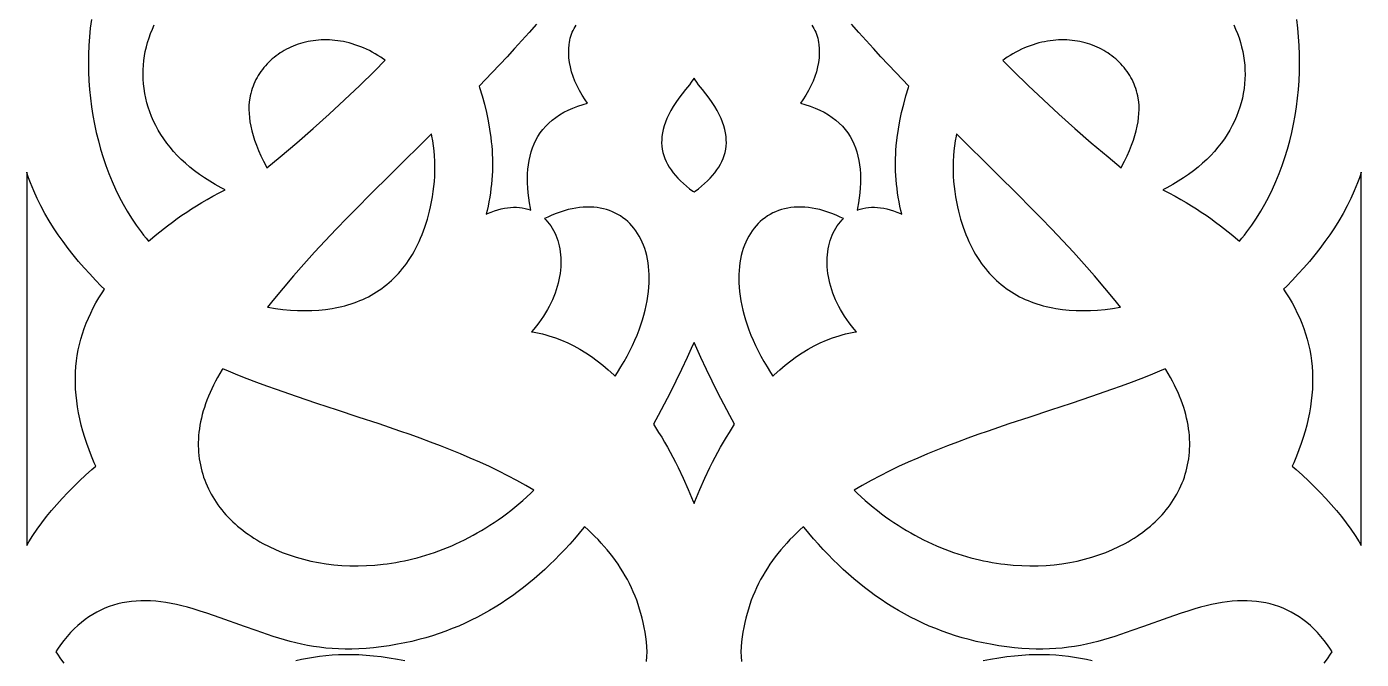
# Model space of a CAD drawing. Extents: x -340 to 340, y -265 to 265.
# Drawn here: x 230.2 to 289.8, y -85.7 to -57.4 of the extents above; entities that cross this region are included whole.
import ezdxf

# ---------------------------------------------------------------- set-up
doc = ezdxf.new("R2010")
doc.units = 0
doc.layers.add('LAYER_1', color=18, linetype='CONTINUOUS')

msp = doc.modelspace()

# ---------------------------------------------------------------- linework, layer by layer
at = {"layer": 'LAYER_1'}
for points in [[(233.087, -57.102), (233.039, -57.49), (233.002, -57.879), (232.976, -58.27), (232.961, -58.661), (232.957, -59.054), (232.963, -59.446), (232.98, -59.838), (233.008, -60.228), (233.047, -60.618), (233.096, -61.006), (233.156, -61.391), (233.227, -61.774), (233.308, -62.153), (233.4, -62.529), (233.502, -62.901), (233.614, -63.268), (233.737, -63.63), (233.87, -63.986), (234.014, -64.337), (234.168, -64.681), (234.332, -65.019), (234.507, -65.349), (234.691, -65.671), (234.886, -65.986), (235.091, -66.291), (235.306, -66.589), (235.417, -66.733), (235.53, -66.875), (235.639, -67.007), (236.018, -66.698), (236.488, -66.327), (236.708, -66.159), (236.923, -66.001), (237.135, -65.85), (237.347, -65.705), (237.563, -65.564), (237.785, -65.424), (238.016, -65.285), (238.26, -65.144), (238.519, -64.999), (238.797, -64.847), (239.063, -64.708), (238.882, -64.617), (238.624, -64.476), (238.376, -64.331), (238.138, -64.18), (237.91, -64.024), (237.693, -63.863), (237.486, -63.698), (237.289, -63.528), (237.102, -63.354), (236.925, -63.177), (236.758, -62.995), (236.601, -62.811), (236.454, -62.622), (236.317, -62.431), (236.189, -62.237), (236.071, -62.041), (235.963, -61.842), (235.864, -61.641), (235.775, -61.438), (235.696, -61.233), (235.626, -61.027), (235.565, -60.82), (235.514, -60.612), (235.472, -60.403), (235.439, -60.194), (235.415, -59.984), (235.4, -59.775), (235.394, -59.565), (235.398, -59.356), (235.409, -59.148), (235.43, -58.941), (235.459, -58.735), (235.497, -58.53), (235.544, -58.326), (235.599, -58.125), (235.662, -57.926), (235.733, -57.728), (235.813, -57.534), (235.9, -57.342)], [(284.1, -57.342), (284.187, -57.534), (284.267, -57.728), (284.338, -57.926), (284.402, -58.125), (284.456, -58.326), (284.503, -58.53), (284.541, -58.735), (284.57, -58.941), (284.591, -59.148), (284.603, -59.356), (284.606, -59.565), (284.6, -59.775), (284.585, -59.984), (284.562, -60.194), (284.529, -60.403), (284.487, -60.612), (284.435, -60.82), (284.375, -61.027), (284.304, -61.233), (284.225, -61.438), (284.136, -61.641), (284.037, -61.842), (283.929, -62.041), (283.811, -62.237), (283.684, -62.431), (283.546, -62.622), (283.399, -62.811), (283.242, -62.995), (283.075, -63.177), (282.898, -63.354), (282.711, -63.528), (282.514, -63.698), (282.307, -63.863), (282.09, -64.024), (281.862, -64.18), (281.624, -64.331), (281.376, -64.476), (281.118, -64.617), (280.937, -64.708), (281.203, -64.847), (281.481, -64.998), (281.74, -65.143), (281.984, -65.285), (282.215, -65.424), (282.437, -65.564), (282.653, -65.705), (282.865, -65.85), (283.077, -66.001), (283.292, -66.159), (283.512, -66.327), (283.982, -66.698), (284.361, -67.007), (284.47, -66.875), (284.583, -66.733), (284.694, -66.589), (284.909, -66.291), (285.114, -65.986), (285.309, -65.672), (285.493, -65.349), (285.668, -65.019), (285.832, -64.681), (285.986, -64.337), (286.13, -63.987), (286.263, -63.63), (286.386, -63.268), (286.498, -62.901), (286.601, -62.529), (286.692, -62.153), (286.773, -61.774), (286.844, -61.391), (286.904, -61.006), (286.953, -60.618), (286.992, -60.229), (287.02, -59.838), (287.037, -59.446), (287.043, -59.054), (287.039, -58.662), (287.024, -58.27), (286.998, -57.879), (286.961, -57.49), (286.914, -57.102)], [(252.96, -57.317), (252.639, -57.684), (252.314, -58.047), (251.988, -58.407), (251.658, -58.765), (250.993, -59.471), (250.402, -60.084), (250.42, -60.143), (250.533, -60.513), (250.637, -60.885), (250.728, -61.257), (250.808, -61.629), (250.874, -62.001), (250.927, -62.374), (250.949, -62.562), (250.967, -62.749), (250.981, -62.937), (250.991, -63.126), (250.998, -63.315), (251.001, -63.505), (251, -63.695), (250.995, -63.886), (250.986, -64.077), (250.973, -64.27), (250.955, -64.463), (250.934, -64.657), (250.908, -64.852), (250.877, -65.048), (250.843, -65.245), (250.803, -65.443), (250.759, -65.642), (250.72, -65.803), (250.785, -65.773), (250.939, -65.71), (251.091, -65.655), (251.24, -65.608), (251.386, -65.569), (251.53, -65.538), (251.671, -65.516), (251.81, -65.501), (251.945, -65.494), (252.078, -65.495), (252.207, -65.503), (252.333, -65.519), (252.456, -65.542), (252.575, -65.573), (252.69, -65.61), (252.715, -65.62), (252.697, -65.528), (252.658, -65.298), (252.626, -65.072), (252.6, -64.85), (252.581, -64.631), (252.57, -64.416), (252.567, -64.204), (252.571, -63.996), (252.584, -63.792), (252.606, -63.592), (252.637, -63.397), (252.677, -63.206), (252.727, -63.02), (252.787, -62.838), (252.858, -62.662), (252.939, -62.491), (253.031, -62.326), (253.135, -62.167), (253.249, -62.014), (253.376, -61.869), (253.514, -61.73), (253.664, -61.599), (253.826, -61.475), (253.999, -61.359), (254.185, -61.251), (254.383, -61.15), (254.593, -61.058), (254.815, -60.974), (255.051, -60.898), (255.251, -60.843), (255.141, -60.691), (255.007, -60.485), (254.887, -60.277), (254.779, -60.067), (254.685, -59.856), (254.604, -59.645), (254.536, -59.435), (254.482, -59.226), (254.442, -59.019), (254.416, -58.815), (254.404, -58.613), (254.406, -58.415), (254.423, -58.224), (254.438, -58.127), (254.456, -58.034), (254.477, -57.942), (254.503, -57.852), (254.532, -57.764), (254.566, -57.677), (254.603, -57.592), (254.645, -57.51), (254.69, -57.43), (254.74, -57.352)], [(265.261, -57.352), (265.31, -57.43), (265.355, -57.51), (265.397, -57.592), (265.434, -57.677), (265.468, -57.763), (265.497, -57.852), (265.523, -57.942), (265.545, -58.034), (265.563, -58.127), (265.577, -58.224), (265.594, -58.415), (265.596, -58.613), (265.584, -58.814), (265.558, -59.019), (265.518, -59.226), (265.464, -59.435), (265.397, -59.645), (265.316, -59.856), (265.221, -60.067), (265.114, -60.276), (264.993, -60.485), (264.859, -60.691), (264.75, -60.843), (264.95, -60.898), (265.185, -60.974), (265.408, -61.058), (265.618, -61.15), (265.815, -61.251), (266.001, -61.359), (266.175, -61.475), (266.336, -61.599), (266.486, -61.73), (266.624, -61.869), (266.751, -62.014), (266.866, -62.167), (266.969, -62.326), (267.061, -62.491), (267.142, -62.662), (267.213, -62.838), (267.273, -63.02), (267.323, -63.206), (267.363, -63.397), (267.394, -63.592), (267.415, -63.792), (267.428, -63.996), (267.433, -64.204), (267.429, -64.416), (267.418, -64.631), (267.4, -64.85), (267.374, -65.073), (267.341, -65.298), (267.302, -65.528), (267.284, -65.62), (267.31, -65.61), (267.425, -65.573), (267.544, -65.542), (267.667, -65.519), (267.793, -65.503), (267.922, -65.495), (268.055, -65.494), (268.19, -65.501), (268.328, -65.516), (268.47, -65.538), (268.613, -65.569), (268.76, -65.608), (268.909, -65.655), (269.061, -65.71), (269.215, -65.773), (269.28, -65.803), (269.241, -65.642), (269.197, -65.443), (269.158, -65.245), (269.123, -65.048), (269.092, -64.852), (269.067, -64.657), (269.045, -64.463), (269.028, -64.27), (269.014, -64.077), (269.005, -63.886), (269, -63.695), (268.999, -63.505), (269.002, -63.315), (269.009, -63.126), (269.019, -62.937), (269.033, -62.748), (269.072, -62.375), (269.126, -62.001), (269.192, -61.629), (269.271, -61.257), (269.363, -60.885), (269.466, -60.513), (269.58, -60.143), (269.598, -60.084), (269.007, -59.471), (268.342, -58.765), (268.012, -58.407), (267.686, -58.047), (267.361, -57.684), (267.04, -57.317)], [(257.873, -85.788), (257.894, -85.564), (257.909, -85.347), (257.894, -85.131), (257.873, -84.907), (257.846, -84.687), (257.814, -84.47), (257.777, -84.257), (257.734, -84.047), (257.685, -83.841), (257.632, -83.638), (257.573, -83.438), (257.509, -83.242), (257.441, -83.048), (257.367, -82.858), (257.288, -82.671), (257.205, -82.487), (257.117, -82.305), (257.024, -82.127), (256.927, -81.951), (256.825, -81.778), (256.719, -81.608), (256.609, -81.441), (256.494, -81.276), (256.375, -81.114), (256.251, -80.954), (256.124, -80.797), (255.992, -80.642), (255.857, -80.49), (255.718, -80.34), (255.575, -80.192), (255.428, -80.047), (255.277, -79.904), (255.123, -79.763), (255.119, -79.76), (255.084, -79.803), (254.875, -80.053), (254.663, -80.3), (254.448, -80.541), (254.231, -80.778), (254.01, -81.009), (253.788, -81.235), (253.562, -81.455), (253.333, -81.671), (253.101, -81.88), (252.866, -82.084), (252.628, -82.283), (252.387, -82.476), (252.142, -82.663), (251.893, -82.844), (251.642, -83.019), (251.386, -83.188), (251.128, -83.352), (250.865, -83.508), (250.598, -83.659), (250.328, -83.804), (250.054, -83.942), (249.776, -84.073), (249.494, -84.198), (249.207, -84.316), (248.917, -84.428), (248.622, -84.533), (248.323, -84.631), (248.019, -84.722), (247.711, -84.806), (247.399, -84.883), (247.082, -84.953), (246.761, -85.015), (246.393, -85.078), (246.037, -85.129), (245.693, -85.17), (245.36, -85.2), (245.037, -85.22), (244.724, -85.231), (244.42, -85.232), (244.124, -85.224), (243.835, -85.207), (243.553, -85.183), (243.277, -85.15), (243.007, -85.111), (242.741, -85.064), (242.479, -85.011), (242.221, -84.952), (241.965, -84.887), (241.711, -84.817), (241.459, -84.743), (241.206, -84.664), (240.954, -84.581), (240.446, -84.405), (239.927, -84.219), (238.835, -83.827), (238.249, -83.628), (237.944, -83.528), (237.63, -83.43), (237.38, -83.357), (237.135, -83.293), (236.893, -83.236), (236.654, -83.188), (236.419, -83.148), (236.188, -83.116), (235.96, -83.093), (235.736, -83.078), (235.515, -83.072), (235.298, -83.074), (235.085, -83.084), (234.875, -83.104), (234.669, -83.132), (234.467, -83.168), (234.268, -83.214), (234.073, -83.269), (233.882, -83.332), (233.694, -83.405), (233.51, -83.487), (233.329, -83.578), (233.152, -83.679), (232.978, -83.789), (232.808, -83.909), (232.641, -84.039), (232.477, -84.179), (232.317, -84.329), (232.161, -84.49), (232.008, -84.661), (231.858, -84.843), (231.713, -85.035), (231.57, -85.238), (231.5, -85.347), (231.571, -85.456), (231.713, -85.66), (231.858, -85.852)], [(288.143, -85.852), (288.289, -85.66), (288.431, -85.456), (288.501, -85.347), (288.431, -85.239), (288.289, -85.035), (288.143, -84.843), (287.993, -84.661), (287.84, -84.49), (287.684, -84.329), (287.524, -84.179), (287.36, -84.039), (287.193, -83.909), (287.023, -83.789), (286.849, -83.679), (286.672, -83.578), (286.491, -83.487), (286.307, -83.405), (286.119, -83.332), (285.927, -83.269), (285.732, -83.214), (285.534, -83.168), (285.331, -83.132), (285.125, -83.104), (284.916, -83.084), (284.702, -83.074), (284.485, -83.072), (284.265, -83.078), (284.04, -83.093), (283.812, -83.116), (283.581, -83.148), (283.346, -83.188), (283.107, -83.236), (282.865, -83.293), (282.62, -83.357), (282.37, -83.43), (282.056, -83.528), (281.751, -83.628), (281.165, -83.827), (280.073, -84.219), (279.554, -84.405), (279.046, -84.581), (278.794, -84.664), (278.541, -84.743), (278.289, -84.817), (278.035, -84.887), (277.779, -84.952), (277.521, -85.011), (277.259, -85.064), (276.993, -85.111), (276.723, -85.15), (276.447, -85.183), (276.165, -85.207), (275.876, -85.224), (275.58, -85.232), (275.276, -85.231), (274.963, -85.22), (274.64, -85.2), (274.307, -85.17), (273.963, -85.129), (273.607, -85.078), (273.239, -85.015), (272.918, -84.953), (272.601, -84.883), (272.289, -84.806), (271.981, -84.722), (271.677, -84.631), (271.378, -84.533), (271.083, -84.428), (270.793, -84.316), (270.507, -84.198), (270.224, -84.073), (269.946, -83.942), (269.672, -83.804), (269.402, -83.659), (269.136, -83.508), (268.873, -83.352), (268.614, -83.188), (268.359, -83.019), (268.107, -82.844), (267.859, -82.663), (267.614, -82.476), (267.373, -82.283), (267.135, -82.084), (266.9, -81.88), (266.668, -81.671), (266.439, -81.455), (266.213, -81.235), (265.99, -81.009), (265.77, -80.778), (265.553, -80.541), (265.338, -80.3), (265.126, -80.053), (264.917, -79.803), (264.881, -79.759), (264.877, -79.763), (264.723, -79.904), (264.572, -80.047), (264.426, -80.192), (264.282, -80.34), (264.143, -80.49), (264.008, -80.642), (263.876, -80.797), (263.749, -80.954), (263.626, -81.114), (263.506, -81.276), (263.392, -81.441), (263.281, -81.608), (263.175, -81.778), (263.073, -81.951), (262.976, -82.127), (262.883, -82.305), (262.795, -82.487), (262.712, -82.671), (262.633, -82.858), (262.56, -83.048), (262.491, -83.242), (262.427, -83.438), (262.368, -83.638), (262.315, -83.841), (262.267, -84.047), (262.223, -84.257), (262.186, -84.47), (262.154, -84.687), (262.127, -84.907), (262.106, -85.131), (262.091, -85.347), (262.106, -85.564), (262.127, -85.788)], [(242.221, -85.744), (242.479, -85.685), (242.741, -85.632), (243.006, -85.585), (243.277, -85.545), (243.553, -85.513), (243.835, -85.488), (244.124, -85.471), (244.42, -85.463), (244.724, -85.464), (245.037, -85.474), (245.36, -85.494), (245.693, -85.524), (246.037, -85.565), (246.393, -85.616), (246.761, -85.679), (247.082, -85.741)], [(272.918, -85.741), (273.239, -85.679), (273.607, -85.616), (273.963, -85.565), (274.307, -85.524), (274.64, -85.494), (274.963, -85.474), (275.276, -85.464), (275.58, -85.463), (275.876, -85.471), (276.165, -85.488), (276.447, -85.513), (276.723, -85.545), (276.994, -85.585), (277.259, -85.632), (277.521, -85.685), (277.78, -85.744)]]:
    msp.add_lwpolyline(points, dxfattribs=at)
for points in [[(244.858, -58.229), (244.73, -58.189), (244.602, -58.153), (244.474, -58.122), (244.347, -58.094), (244.22, -58.071), (244.093, -58.052), (243.968, -58.036), (243.843, -58.025), (243.719, -58.017), (243.595, -58.014), (243.473, -58.014), (243.352, -58.018), (243.232, -58.025), (243.112, -58.036), (242.995, -58.051), (242.878, -58.069), (242.763, -58.091), (242.649, -58.116), (242.537, -58.144), (242.426, -58.176), (242.317, -58.211), (242.21, -58.249), (242.104, -58.29), (242.001, -58.335), (241.899, -58.382), (241.8, -58.432), (241.702, -58.486), (241.607, -58.542), (241.514, -58.601), (241.423, -58.663), (241.335, -58.727), (241.249, -58.795), (241.166, -58.864), (241.086, -58.937), (241.008, -59.012), (240.933, -59.089), (240.86, -59.169), (240.791, -59.251), (240.725, -59.335), (240.661, -59.422), (240.601, -59.511), (240.544, -59.602), (240.49, -59.695), (240.439, -59.791), (240.392, -59.888), (240.349, -59.988), (240.308, -60.089), (240.272, -60.192), (240.239, -60.297), (240.21, -60.404), (240.184, -60.513), (240.163, -60.622), (240.14, -60.784), (240.126, -60.951), (240.122, -61.123), (240.128, -61.301), (240.143, -61.485), (240.169, -61.676), (240.205, -61.872), (240.252, -62.076), (240.31, -62.285), (240.38, -62.502), (240.461, -62.725), (240.553, -62.954), (240.658, -63.191), (240.775, -63.434), (240.904, -63.685), (240.93, -63.732), (241.513, -63.246), (242.261, -62.607), (242.99, -61.97), (243.701, -61.332), (244.394, -60.694), (245.07, -60.054), (245.73, -59.412), (246.212, -58.928), (246.141, -58.877), (246.014, -58.791), (245.886, -58.71), (245.758, -58.634), (245.63, -58.563), (245.502, -58.496), (245.373, -58.433), (245.244, -58.376), (245.115, -58.323), (244.987, -58.274)], [(277.739, -62.607), (278.488, -63.246), (279.07, -63.732), (279.096, -63.685), (279.225, -63.434), (279.342, -63.191), (279.447, -62.954), (279.539, -62.725), (279.62, -62.502), (279.69, -62.285), (279.748, -62.075), (279.795, -61.872), (279.831, -61.675), (279.857, -61.485), (279.872, -61.301), (279.878, -61.123), (279.874, -60.951), (279.86, -60.784), (279.837, -60.622), (279.816, -60.513), (279.79, -60.404), (279.761, -60.297), (279.728, -60.192), (279.692, -60.089), (279.651, -59.988), (279.608, -59.888), (279.561, -59.791), (279.51, -59.695), (279.456, -59.602), (279.399, -59.511), (279.339, -59.422), (279.275, -59.335), (279.209, -59.251), (279.14, -59.169), (279.067, -59.089), (278.992, -59.012), (278.914, -58.937), (278.834, -58.864), (278.751, -58.795), (278.665, -58.727), (278.577, -58.663), (278.486, -58.601), (278.393, -58.542), (278.298, -58.486), (278.2, -58.433), (278.101, -58.382), (277.999, -58.335), (277.896, -58.29), (277.79, -58.249), (277.683, -58.211), (277.574, -58.176), (277.463, -58.144), (277.351, -58.116), (277.237, -58.091), (277.122, -58.069), (277.006, -58.051), (276.888, -58.037), (276.769, -58.025), (276.648, -58.018), (276.527, -58.014), (276.405, -58.014), (276.281, -58.018), (276.157, -58.025), (276.032, -58.037), (275.907, -58.052), (275.78, -58.072), (275.653, -58.095), (275.526, -58.122), (275.398, -58.154), (275.27, -58.19), (275.142, -58.23), (275.013, -58.275), (274.885, -58.323), (274.756, -58.377), (274.627, -58.434), (274.498, -58.497), (274.37, -58.564), (274.242, -58.635), (274.114, -58.711), (273.986, -58.793), (273.859, -58.878), (273.788, -58.93), (274.27, -59.413), (274.93, -60.055), (275.606, -60.694), (276.299, -61.332), (277.01, -61.97)], [(261.443, -62.475), (261.432, -62.325), (261.41, -62.172), (261.377, -62.016), (261.332, -61.855), (261.276, -61.691), (261.209, -61.523), (261.128, -61.35), (261.036, -61.174), (260.931, -60.994), (260.812, -60.809), (260.68, -60.621), (260.535, -60.428), (260.374, -60.229), (260.287, -60.124), (260.204, -60.016), (260.127, -59.91), (260.054, -59.804), (260, -59.719), (259.946, -59.804), (259.873, -59.91), (259.795, -60.018), (259.627, -60.228), (259.465, -60.428), (259.319, -60.621), (259.188, -60.809), (259.069, -60.994), (258.964, -61.174), (258.871, -61.35), (258.791, -61.523), (258.723, -61.691), (258.667, -61.855), (258.623, -62.016), (258.59, -62.172), (258.568, -62.325), (258.556, -62.475), (258.555, -62.621), (258.563, -62.764), (258.582, -62.904), (258.61, -63.042), (258.647, -63.177), (258.694, -63.31), (258.75, -63.442), (258.816, -63.571), (258.89, -63.699), (258.974, -63.825), (259.066, -63.95), (259.168, -64.073), (259.278, -64.194), (259.397, -64.314), (259.524, -64.432), (259.659, -64.549), (259.802, -64.664), (259.954, -64.777), (260, -64.809), (260.047, -64.777), (260.198, -64.664), (260.341, -64.549), (260.476, -64.432), (260.604, -64.314), (260.722, -64.194), (260.832, -64.073), (260.934, -63.95), (261.026, -63.826), (261.11, -63.699), (261.184, -63.571), (261.249, -63.442), (261.305, -63.31), (261.352, -63.177), (261.39, -63.042), (261.418, -62.904), (261.436, -62.764), (261.445, -62.621)], [(241.652, -69.1), (241.197, -69.65), (240.955, -69.953), (240.974, -69.956), (241.312, -70.011), (241.645, -70.053), (241.974, -70.085), (242.298, -70.104), (242.617, -70.111), (242.931, -70.106), (243.239, -70.089), (243.541, -70.059), (243.838, -70.016), (243.982, -69.99), (244.126, -69.961), (244.268, -69.928), (244.408, -69.893), (244.546, -69.854), (244.683, -69.811), (244.818, -69.765), (244.95, -69.716), (245.081, -69.664), (245.21, -69.608), (245.337, -69.549), (245.462, -69.486), (245.585, -69.42), (245.706, -69.35), (245.825, -69.277), (245.942, -69.201), (246.057, -69.12), (246.169, -69.037), (246.28, -68.949), (246.388, -68.858), (246.494, -68.763), (246.597, -68.665), (246.699, -68.562), (246.798, -68.456), (246.895, -68.346), (246.989, -68.232), (247.081, -68.114), (247.17, -67.992), (247.257, -67.867), (247.342, -67.737), (247.424, -67.603), (247.503, -67.465), (247.579, -67.323), (247.653, -67.176), (247.725, -67.026), (247.793, -66.871), (247.859, -66.712), (247.922, -66.548), (247.981, -66.38), (248.038, -66.208), (248.092, -66.031), (248.143, -65.85), (248.191, -65.665), (248.236, -65.475), (248.283, -65.249), (248.324, -65.022), (248.359, -64.794), (248.387, -64.566), (248.408, -64.337), (248.423, -64.109), (248.431, -63.88), (248.433, -63.653), (248.428, -63.426), (248.416, -63.2), (248.397, -62.975), (248.371, -62.751), (248.339, -62.53), (248.299, -62.31), (248.279, -62.218), (246.499, -63.969), (245.496, -64.966), (244.999, -65.466), (244.507, -65.969), (244.018, -66.476), (243.534, -66.988), (243.055, -67.505), (242.582, -68.029), (242.114, -68.56)], [(271.721, -62.218), (271.701, -62.31), (271.662, -62.53), (271.629, -62.751), (271.604, -62.975), (271.585, -63.2), (271.573, -63.426), (271.568, -63.653), (271.569, -63.88), (271.577, -64.109), (271.592, -64.337), (271.614, -64.566), (271.642, -64.794), (271.676, -65.022), (271.717, -65.249), (271.764, -65.475), (271.809, -65.665), (271.857, -65.85), (271.908, -66.031), (271.962, -66.208), (272.019, -66.38), (272.078, -66.548), (272.141, -66.712), (272.207, -66.871), (272.275, -67.026), (272.347, -67.176), (272.421, -67.323), (272.497, -67.465), (272.576, -67.603), (272.658, -67.737), (272.743, -67.867), (272.83, -67.992), (272.919, -68.114), (273.011, -68.232), (273.105, -68.346), (273.202, -68.456), (273.301, -68.562), (273.403, -68.665), (273.506, -68.763), (273.612, -68.858), (273.72, -68.949), (273.831, -69.037), (273.943, -69.12), (274.058, -69.201), (274.175, -69.277), (274.294, -69.35), (274.415, -69.42), (274.538, -69.486), (274.663, -69.549), (274.79, -69.608), (274.919, -69.664), (275.05, -69.716), (275.182, -69.765), (275.317, -69.811), (275.454, -69.854), (275.592, -69.893), (275.732, -69.928), (275.874, -69.961), (276.018, -69.99), (276.162, -70.016), (276.459, -70.059), (276.761, -70.089), (277.069, -70.106), (277.383, -70.111), (277.702, -70.104), (278.026, -70.085), (278.355, -70.053), (278.688, -70.011), (279.026, -69.956), (279.045, -69.953), (278.803, -69.65), (278.348, -69.1), (277.886, -68.56), (277.418, -68.029), (276.945, -67.505), (276.466, -66.988), (275.982, -66.476), (275.493, -65.969), (275.001, -65.466), (274.504, -64.966), (273.501, -63.969)], [(230.373, -64.402), (230.288, -64.173), (230.207, -63.944), (230.2, -63.924), (230.2, -80.606), (230.299, -80.437), (230.481, -80.15), (230.674, -79.867), (230.878, -79.587), (231.091, -79.311), (231.313, -79.038), (231.545, -78.768), (231.786, -78.502), (232.035, -78.238), (232.293, -77.977), (232.558, -77.72), (232.831, -77.464), (233.112, -77.212), (233.286, -77.059), (233.218, -76.906), (233.099, -76.618), (232.988, -76.333), (232.887, -76.05), (232.795, -75.771), (232.712, -75.493), (232.638, -75.219), (232.573, -74.947), (232.517, -74.677), (232.471, -74.41), (232.433, -74.145), (232.405, -73.882), (232.386, -73.622), (232.375, -73.364), (232.374, -73.109), (232.382, -72.855), (232.399, -72.604), (232.425, -72.356), (232.46, -72.109), (232.503, -71.865), (232.556, -71.623), (232.618, -71.383), (232.688, -71.145), (232.768, -70.91), (232.856, -70.676), (232.953, -70.445), (233.058, -70.216), (233.172, -69.989), (233.295, -69.764), (233.426, -69.541), (233.566, -69.32), (233.677, -69.156), (233.532, -69.012), (233.271, -68.744), (233.015, -68.472), (232.764, -68.194), (232.519, -67.911), (232.28, -67.622), (232.048, -67.328), (231.824, -67.028), (231.608, -66.722), (231.401, -66.41), (231.203, -66.091), (231.015, -65.767), (230.837, -65.435), (230.671, -65.097), (230.516, -64.753)], [(289.8, -63.926), (289.793, -63.944), (289.712, -64.173), (289.627, -64.402), (289.484, -64.753), (289.329, -65.097), (289.163, -65.435), (288.985, -65.767), (288.797, -66.091), (288.599, -66.41), (288.392, -66.722), (288.176, -67.028), (287.952, -67.328), (287.72, -67.622), (287.481, -67.911), (287.236, -68.194), (286.985, -68.472), (286.729, -68.744), (286.468, -69.012), (286.323, -69.156), (286.434, -69.32), (286.574, -69.541), (286.705, -69.764), (286.828, -69.989), (286.942, -70.216), (287.047, -70.445), (287.144, -70.676), (287.232, -70.91), (287.311, -71.145), (287.382, -71.383), (287.443, -71.623), (287.496, -71.865), (287.54, -72.109), (287.575, -72.356), (287.601, -72.604), (287.618, -72.855), (287.626, -73.109), (287.624, -73.364), (287.614, -73.622), (287.595, -73.882), (287.566, -74.145), (287.529, -74.41), (287.482, -74.677), (287.426, -74.947), (287.362, -75.219), (287.288, -75.493), (287.205, -75.771), (287.112, -76.05), (287.011, -76.333), (286.9, -76.618), (286.781, -76.906), (286.713, -77.059), (286.887, -77.212), (287.168, -77.464), (287.441, -77.72), (287.707, -77.977), (287.964, -78.238), (288.214, -78.502), (288.455, -78.768), (288.687, -79.038), (288.909, -79.311), (289.122, -79.587), (289.326, -79.867), (289.519, -80.15), (289.701, -80.437), (289.8, -80.605)], [(253.325, -66), (253.379, -66.051), (253.459, -66.136), (253.534, -66.227), (253.604, -66.322), (253.669, -66.421), (253.729, -66.525), (253.784, -66.632), (253.834, -66.744), (253.879, -66.858), (253.919, -66.977), (253.954, -67.098), (253.984, -67.222), (254.008, -67.349), (254.028, -67.479), (254.042, -67.611), (254.051, -67.745), (254.055, -67.882), (254.053, -68.02), (254.047, -68.16), (254.034, -68.302), (254.017, -68.445), (253.994, -68.59), (253.965, -68.735), (253.931, -68.882), (253.891, -69.029), (253.846, -69.177), (253.795, -69.325), (253.738, -69.473), (253.676, -69.622), (253.608, -69.77), (253.533, -69.918), (253.453, -70.066), (253.367, -70.213), (253.275, -70.359), (253.177, -70.505), (253.072, -70.649), (252.962, -70.792), (252.845, -70.933), (252.738, -71.055), (252.79, -71.063), (252.938, -71.089), (253.086, -71.12), (253.233, -71.153), (253.379, -71.191), (253.523, -71.232), (253.667, -71.276), (253.81, -71.325), (254.09, -71.43), (254.366, -71.55), (254.638, -71.684), (254.905, -71.831), (255.168, -71.991), (255.426, -72.164), (255.68, -72.349), (255.929, -72.547), (256.174, -72.758), (256.414, -72.981), (256.475, -73.042), (256.587, -72.871), (256.738, -72.626), (256.88, -72.382), (257.013, -72.141), (257.137, -71.903), (257.252, -71.666), (257.358, -71.432), (257.456, -71.201), (257.545, -70.973), (257.625, -70.748), (257.698, -70.525), (257.762, -70.306), (257.819, -70.09), (257.867, -69.878), (257.908, -69.669), (257.942, -69.464), (257.967, -69.262), (257.986, -69.065), (257.997, -68.872), (258.002, -68.683), (257.999, -68.498), (257.99, -68.318), (257.974, -68.142), (257.952, -67.971), (257.923, -67.805), (257.888, -67.644), (257.847, -67.487), (257.8, -67.336), (257.748, -67.191), (257.69, -67.05), (257.626, -66.915), (257.557, -66.786), (257.483, -66.662), (257.403, -66.544), (257.319, -66.431), (257.23, -66.325), (257.136, -66.224), (257.038, -66.13), (256.935, -66.041), (256.828, -65.959), (256.716, -65.882), (256.6, -65.812), (256.48, -65.749), (256.355, -65.692), (256.226, -65.641), (256.094, -65.597), (255.957, -65.56), (255.816, -65.53), (255.671, -65.507), (255.522, -65.492), (255.37, -65.483), (255.214, -65.483), (255.054, -65.49), (254.891, -65.505), (254.724, -65.528), (254.554, -65.559), (254.38, -65.599), (254.204, -65.647), (254.024, -65.704), (253.842, -65.77), (253.657, -65.845), (253.469, -65.929)], [(266.674, -66), (266.53, -65.929), (266.342, -65.845), (266.157, -65.77), (265.975, -65.704), (265.795, -65.647), (265.619, -65.599), (265.445, -65.559), (265.275, -65.528), (265.109, -65.505), (264.945, -65.49), (264.786, -65.483), (264.629, -65.483), (264.477, -65.491), (264.328, -65.507), (264.184, -65.53), (264.043, -65.56), (263.906, -65.597), (263.773, -65.641), (263.645, -65.691), (263.52, -65.748), (263.4, -65.812), (263.284, -65.882), (263.172, -65.958), (263.065, -66.041), (262.962, -66.129), (262.863, -66.224), (262.769, -66.324), (262.68, -66.431), (262.596, -66.543), (262.517, -66.661), (262.443, -66.785), (262.374, -66.915), (262.31, -67.05), (262.252, -67.19), (262.2, -67.336), (262.153, -67.487), (262.112, -67.643), (262.077, -67.804), (262.048, -67.97), (262.026, -68.141), (262.01, -68.317), (262.001, -68.497), (261.998, -68.682), (262.002, -68.871), (262.014, -69.064), (262.032, -69.262), (262.058, -69.463), (262.092, -69.668), (262.132, -69.877), (262.181, -70.089), (262.237, -70.305), (262.302, -70.525), (262.374, -70.747), (262.455, -70.973), (262.544, -71.201), (262.642, -71.432), (262.748, -71.666), (262.863, -71.902), (262.987, -72.141), (263.12, -72.382), (263.262, -72.625), (263.413, -72.871), (263.524, -73.042), (263.585, -72.981), (263.826, -72.758), (264.071, -72.547), (264.32, -72.349), (264.574, -72.164), (264.832, -71.991), (265.095, -71.831), (265.362, -71.684), (265.634, -71.55), (265.91, -71.43), (266.19, -71.325), (266.334, -71.276), (266.477, -71.232), (266.621, -71.191), (266.767, -71.153), (266.914, -71.12), (267.062, -71.089), (267.211, -71.063), (267.262, -71.055), (267.155, -70.933), (267.038, -70.792), (266.928, -70.649), (266.823, -70.505), (266.725, -70.359), (266.633, -70.213), (266.547, -70.066), (266.467, -69.918), (266.392, -69.77), (266.324, -69.622), (266.262, -69.473), (266.205, -69.325), (266.154, -69.177), (266.109, -69.029), (266.069, -68.882), (266.035, -68.735), (266.006, -68.59), (265.983, -68.445), (265.966, -68.302), (265.953, -68.16), (265.946, -68.02), (265.945, -67.882), (265.949, -67.745), (265.958, -67.611), (265.972, -67.479), (265.991, -67.349), (266.016, -67.222), (266.046, -67.098), (266.081, -66.977), (266.121, -66.858), (266.166, -66.744), (266.216, -66.632), (266.271, -66.525), (266.331, -66.421), (266.396, -66.322), (266.466, -66.227), (266.541, -66.136), (266.621, -66.051)], [(259.058, -76.654), (259.176, -76.883), (259.292, -77.117), (259.518, -77.596), (259.74, -78.099), (259.962, -78.629), (260, -78.725), (260.038, -78.629), (260.26, -78.099), (260.482, -77.596), (260.708, -77.117), (260.824, -76.883), (260.942, -76.654), (261.062, -76.428), (261.186, -76.205), (261.313, -75.984), (261.444, -75.765), (261.579, -75.547), (261.717, -75.331), (261.814, -75.18), (261.6, -74.788), (261.333, -74.285), (261.071, -73.775), (260.813, -73.258), (260.559, -72.735), (260.308, -72.206), (260.061, -71.672), (260, -71.537), (259.939, -71.672), (259.692, -72.206), (259.442, -72.735), (259.188, -73.258), (258.93, -73.775), (258.668, -74.285), (258.401, -74.789), (258.186, -75.18), (258.282, -75.331), (258.421, -75.547), (258.556, -75.765), (258.687, -75.984), (258.814, -76.205), (258.938, -76.428)], [(252.853, -78.135), (252.49, -77.921), (252.095, -77.701), (251.691, -77.487), (251.28, -77.279), (250.861, -77.078), (250.436, -76.883), (250.004, -76.693), (249.567, -76.509), (249.125, -76.329), (248.679, -76.153), (248.228, -75.981), (247.774, -75.814), (247.318, -75.649), (246.859, -75.487), (245.935, -75.171), (245.009, -74.862), (244.084, -74.557), (243.164, -74.253), (242.255, -73.947), (241.359, -73.636), (240.918, -73.478), (240.482, -73.317), (240.051, -73.154), (239.627, -72.987), (239.209, -72.817), (238.955, -72.71), (238.933, -72.744), (238.827, -72.917), (238.727, -73.09), (238.633, -73.261), (238.545, -73.432), (238.463, -73.601), (238.386, -73.769), (238.314, -73.936), (238.248, -74.102), (238.188, -74.267), (238.133, -74.431), (238.083, -74.593), (238.039, -74.754), (238, -74.914), (237.965, -75.073), (237.936, -75.23), (237.912, -75.386), (237.893, -75.54), (237.878, -75.693), (237.869, -75.845), (237.864, -75.995), (237.863, -76.144), (237.868, -76.291), (237.876, -76.437), (237.89, -76.581), (237.907, -76.724), (237.929, -76.865), (237.955, -77.005), (237.986, -77.143), (238.02, -77.279), (238.059, -77.414), (238.102, -77.548), (238.149, -77.679), (238.2, -77.809), (238.254, -77.937), (238.313, -78.064), (238.375, -78.188), (238.441, -78.311), (238.511, -78.432), (238.585, -78.552), (238.662, -78.669), (238.743, -78.785), (238.827, -78.898), (238.915, -79.01), (239.006, -79.12), (239.1, -79.228), (239.198, -79.333), (239.299, -79.437), (239.403, -79.539), (239.51, -79.638), (239.621, -79.735), (239.734, -79.83), (239.851, -79.923), (239.97, -80.014), (240.093, -80.102), (240.218, -80.188), (240.346, -80.271), (240.476, -80.353), (240.609, -80.431), (240.744, -80.507), (241.025, -80.652), (241.314, -80.787), (241.612, -80.911), (241.919, -81.024), (242.234, -81.126), (242.557, -81.217), (242.888, -81.296), (243.225, -81.363), (243.569, -81.418), (243.919, -81.46), (244.274, -81.49), (244.634, -81.507), (244.999, -81.511), (245.368, -81.501), (245.741, -81.478), (246.117, -81.44), (246.305, -81.417), (246.495, -81.389), (246.685, -81.358), (246.875, -81.323), (247.066, -81.285), (247.258, -81.243), (247.449, -81.197), (247.641, -81.147), (247.833, -81.094), (248.025, -81.036), (248.218, -80.975), (248.41, -80.91), (248.603, -80.841), (248.795, -80.769), (248.987, -80.692), (249.179, -80.611), (249.371, -80.526), (249.562, -80.437), (249.753, -80.344), (249.944, -80.247), (250.134, -80.145), (250.323, -80.04), (250.512, -79.93), (250.7, -79.816), (250.888, -79.698), (251.075, -79.575), (251.261, -79.448), (251.446, -79.316), (251.63, -79.18), (251.813, -79.04), (251.995, -78.895), (252.176, -78.746), (252.356, -78.592), (252.534, -78.433), (252.712, -78.27)], [(281.489, -78.432), (281.559, -78.311), (281.625, -78.188), (281.687, -78.064), (281.746, -77.937), (281.801, -77.809), (281.852, -77.679), (281.898, -77.548), (281.941, -77.414), (281.98, -77.279), (282.015, -77.143), (282.045, -77.005), (282.071, -76.865), (282.093, -76.724), (282.111, -76.581), (282.124, -76.437), (282.133, -76.291), (282.137, -76.144), (282.137, -75.995), (282.132, -75.845), (282.122, -75.693), (282.107, -75.54), (282.088, -75.386), (282.064, -75.23), (282.035, -75.073), (282, -74.914), (281.961, -74.754), (281.917, -74.593), (281.867, -74.431), (281.812, -74.267), (281.752, -74.102), (281.686, -73.936), (281.614, -73.769), (281.537, -73.601), (281.455, -73.432), (281.367, -73.261), (281.272, -73.09), (281.173, -72.917), (281.067, -72.744), (281.045, -72.71), (280.791, -72.817), (280.373, -72.987), (279.949, -73.154), (279.518, -73.317), (279.082, -73.478), (278.641, -73.636), (277.745, -73.947), (276.836, -74.253), (275.916, -74.557), (274.991, -74.862), (274.065, -75.171), (273.141, -75.487), (272.682, -75.649), (272.226, -75.814), (271.772, -75.982), (271.321, -76.153), (270.875, -76.329), (270.433, -76.509), (269.996, -76.694), (269.564, -76.883), (269.139, -77.079), (268.721, -77.28), (268.309, -77.487), (267.905, -77.701), (267.51, -77.922), (267.148, -78.136), (267.289, -78.27), (267.466, -78.433), (267.645, -78.592), (267.824, -78.746), (268.005, -78.895), (268.187, -79.04), (268.371, -79.18), (268.555, -79.316), (268.74, -79.448), (268.926, -79.575), (269.113, -79.698), (269.3, -79.816), (269.488, -79.93), (269.677, -80.04), (269.867, -80.145), (270.057, -80.247), (270.248, -80.344), (270.439, -80.437), (270.63, -80.526), (270.822, -80.611), (271.014, -80.692), (271.206, -80.769), (271.398, -80.841), (271.59, -80.91), (271.783, -80.975), (271.975, -81.036), (272.167, -81.094), (272.36, -81.147), (272.551, -81.197), (272.743, -81.243), (272.934, -81.285), (273.125, -81.323), (273.316, -81.358), (273.506, -81.389), (273.696, -81.417), (273.883, -81.44), (274.26, -81.478), (274.633, -81.501), (275.002, -81.511), (275.366, -81.507), (275.727, -81.49), (276.082, -81.46), (276.432, -81.418), (276.776, -81.363), (277.113, -81.296), (277.444, -81.217), (277.767, -81.126), (278.082, -81.024), (278.389, -80.911), (278.687, -80.787), (278.976, -80.652), (279.256, -80.507), (279.391, -80.431), (279.524, -80.353), (279.655, -80.271), (279.783, -80.188), (279.908, -80.102), (280.03, -80.014), (280.15, -79.923), (280.266, -79.83), (280.38, -79.735), (280.49, -79.638), (280.598, -79.539), (280.702, -79.437), (280.803, -79.333), (280.9, -79.228), (280.995, -79.12), (281.086, -79.01), (281.174, -78.898), (281.258, -78.785), (281.338, -78.669), (281.416, -78.552)]]:
    msp.add_lwpolyline(points, close=True, dxfattribs=at)

doc.saveas('drawing.dxf')
